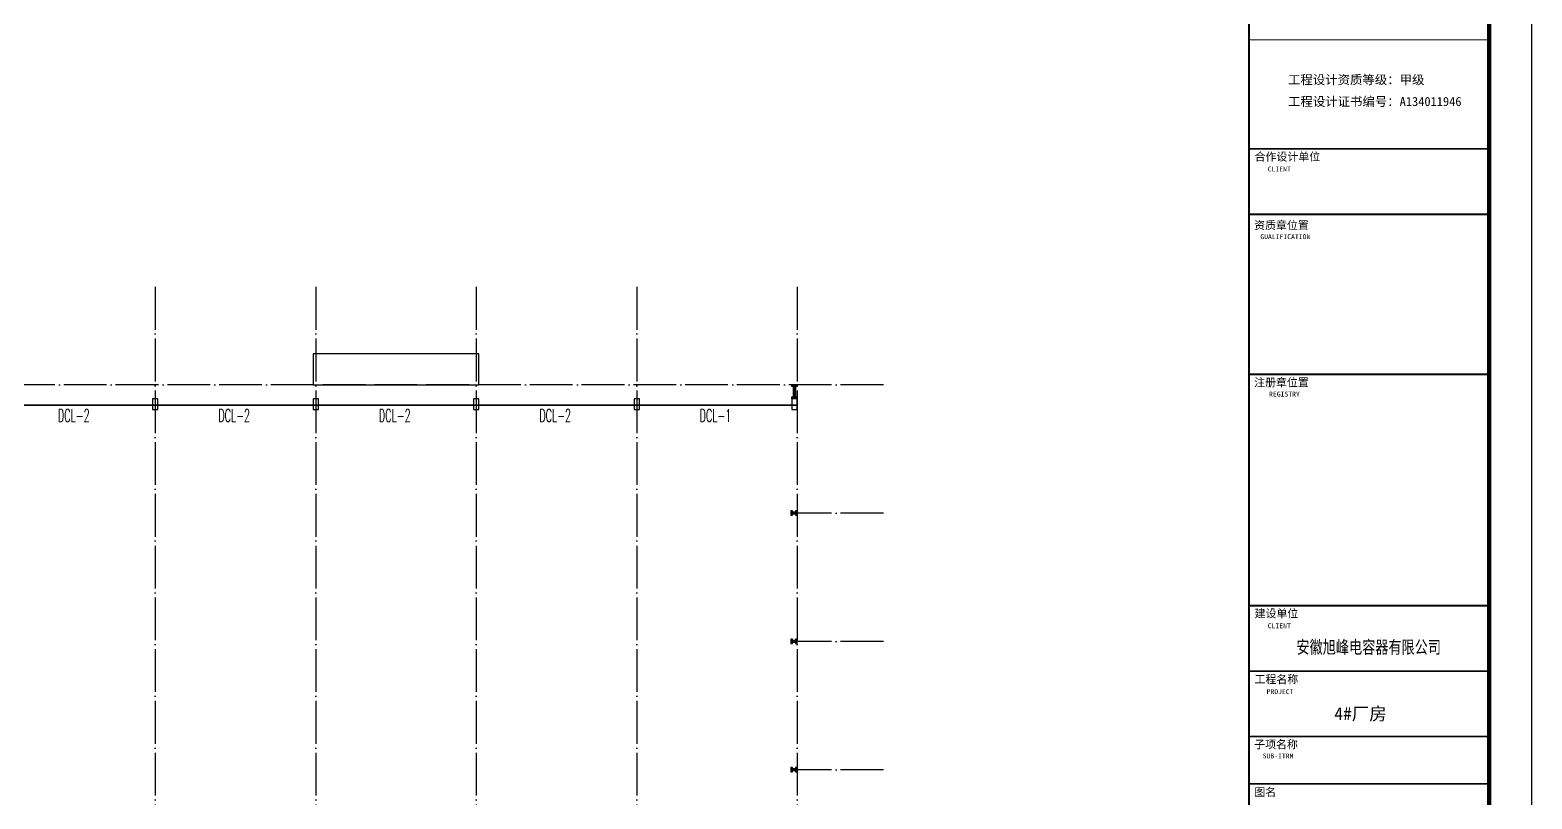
# Model space of a CAD drawing. Extents: x 32177600 to 32582346, y -189249 to 154687.
# Drawn here: x 32414349 to 32484537, y -66808 to -30856 of the extents above; entities that cross this region are included whole.
import ezdxf
from ezdxf.enums import TextEntityAlignment as Align

# ---------------------------------------------------------------- set-up
doc = ezdxf.new("R2010")
doc.units = 0
doc.header["$LTSCALE"] = 1000
doc.header["$MEASUREMENT"] = 0
doc.linetypes.add('ACAD_ISO04W100', pattern=[30.5, 24, -3, 0.5, -3])
doc.linetypes.add('DOTE', pattern=[2.42, 2, -0.2, 0.02, -0.2])
doc.layers.get('0').update_dxf_attribs({"linetype": 'CONTINUOUS'})
for name, color, linetype in [('DOTE', 1, 'ACAD_ISO04W100'), ('PUB_TAB', 7, 'CONTINUOUS'), ('PUB_TEXT', 7, 'CONTINUOUS'), ('PUB_TITLE', 4, 'CONTINUOUS')]:
    doc.layers.add(name, color=color, linetype=linetype)
doc.styles.add('_SIMPLEX', font='SIMPLEX', dxfattribs={"width": 0.8})
doc.styles.add('STYLE-黑体', font='simhei.ttf')
doc.styles.add('TQ', font='')
doc.styles.get('TQ').set_extended_font_data('SimSun')

# ---------------------------------------------------------------- blocks, each defined once
blk = doc.blocks.new('tk')
at = {"layer": 'PUB_TITLE', "lineweight": 40}
blk.add_line((31008730, -62123), (31014340, -62123), dxfattribs=at)
for points, const_width in [([(31008732, -52688), (31008732, -92688)], 42.5), ([(31008732, -58043), (31014342, -58043)], 25.5), ([(31008732, -60593), (31014342, -60593)], 42.5), ([(31008732, -62123), (31014342, -62123)], 42.5), ([(31008730, -65863), (31014340, -65863)], 42.5), ([(31008732, -71271), (31014342, -71271)], 42.5), ([(31008732, -72801), (31014342, -72801)], 42.5), ([(31008732, -74331), (31014342, -74331)], 42.5), ([(31008732, -75436), (31014342, -75436)], 42.5)]:
    blk.add_lwpolyline(points, dxfattribs=dict(at, const_width=const_width))
at = {"layer": 'PUB_TEXT', "char_height": 212.5, "attachment_point": 1, "style": 'TQ'}
for s, insert in [('工程设计资质等级：甲级 ', (31009642, -58869)), ('工程设计证书编号：{\\C0;A134011946} ', (31009642, -59379))]:
    blk.add_mtext(s, dxfattribs=dict(at, insert=insert))
at = {"layer": 'PUB_TEXT', "attachment_point": 1, "style": 'TQ'}
for s, insert, char_height, width in [('合作设计单位', (31008862, -60683), 187, 1749.26), ('CLIENT', (31009168, -61006), 114.8, 2399.55), ('资质章位置', (31008851, -62285), 187, 2125), ('GUALIFICATION', (31008995, -62587), 114.75, 2680.9), ('注册章位置', (31008851, -65960), 187, 1530), ('REGISTRY', (31009199, -66268), 114.8, 2399.55), ('建设单位', (31008862, -71361), 187, 1111.8), ('CLIENT', (31009168, -71684), 114.8, 2399.55), ('工程名称', (31008860, -72899), 187, 1111.8), ('PROJECT', (31009142, -73224), 114.8, 2399.55), ('子项名称', (31008852, -74422), 187, 1111.8), ('SUB-ITRM', (31009050, -74728), 114.8, 2399.55), ('图名', (31008855, -75537), 187, 1111.8)]:
    blk.add_mtext(s, dxfattribs=dict(at, insert=insert, char_height=char_height, width=width))

msp = doc.modelspace()

# ---------------------------------------------------------------- hatches: boundary and pattern name
for points in [[(32449949.4, -47522.7), (32449949.4, -47442.7), (32450199.4, -47442.7), (32450199.4, -47522.7), (32450114.4, -47522.7), (32450114.4, -48012.7), (32450199.4, -48012.7), (32450199.4, -48092.7), (32449949.4, -48092.7), (32449949.4, -48012.7), (32450034.4, -48012.7), (32450034.4, -47522.7)], [(32450119.4, -53542.7), (32450199.4, -53542.7), (32450199.4, -53342.7), (32450119.4, -53342.7), (32450119.4, -53402.7), (32449979.4, -53402.7), (32449979.4, -53342.7), (32449899.4, -53342.7), (32449899.4, -53542.7), (32449979.4, -53542.7), (32449979.4, -53482.7), (32450119.4, -53482.7)], [(32450119.4, -59542.7), (32450199.4, -59542.7), (32450199.4, -59342.7), (32450119.4, -59342.7), (32450119.4, -59402.7), (32449979.4, -59402.7), (32449979.4, -59342.7), (32449899.4, -59342.7), (32449899.4, -59542.7), (32449979.4, -59542.7), (32449979.4, -59482.7), (32450119.4, -59482.7)], [(32450119.4, -65542.7), (32450199.4, -65542.7), (32450199.4, -65342.7), (32450119.4, -65342.7), (32450119.4, -65402.7), (32449979.4, -65402.7), (32449979.4, -65342.7), (32449899.4, -65342.7), (32449899.4, -65542.7), (32449979.4, -65542.7), (32449979.4, -65482.7), (32450119.4, -65482.7)]]:
    msp.add_hatch(color=256).paths.add_polyline_path(points)

# ---------------------------------------------------------------- linework, layer by layer
at = {"elevation": 0}
for points in [[(32435319.4, -46002.7), (32427579.4, -46002.7), (32427579.4, -47442.7), (32435319.4, -47442.7)], [(32420074.4, -48092.7), (32420074.4, -48592.7), (32420324.4, -48592.7), (32420324.4, -48092.7)], [(32427574.4, -48092.7), (32427574.4, -48592.7), (32427824.4, -48592.7), (32427824.4, -48092.7)], [(32435074.4, -48092.7), (32435074.4, -48592.7), (32435324.4, -48592.7), (32435324.4, -48092.7)], [(32442574.4, -48092.7), (32442574.4, -48592.7), (32442824.4, -48592.7), (32442824.4, -48092.7)], [(32449949.4, -48092.7), (32449949.4, -48592.7), (32450199.4, -48592.7), (32450199.4, -48092.7)]]:
    msp.add_lwpolyline(points, close=True, dxfattribs=at)
for points in [[(32449949.4, -47522.7), (32449949.4, -47442.7), (32450199.4, -47442.7), (32450199.4, -47522.7), (32450114.4, -47522.7), (32450114.4, -48012.7), (32450199.4, -48012.7), (32450199.4, -48092.7), (32449949.4, -48092.7), (32449949.4, -48012.7), (32450034.4, -48012.7), (32450034.4, -47522.7), (32449949.4, -47522.7)], [(32450119.4, -53542.7), (32450199.4, -53542.7), (32450199.4, -53342.7), (32450119.4, -53342.7), (32450119.4, -53402.7), (32449979.4, -53402.7), (32449979.4, -53342.7), (32449899.4, -53342.7), (32449899.4, -53542.7), (32449979.4, -53542.7), (32449979.4, -53482.7), (32450119.4, -53482.7), (32450119.4, -53542.7)], [(32450119.4, -59542.7), (32450199.4, -59542.7), (32450199.4, -59342.7), (32450119.4, -59342.7), (32450119.4, -59402.7), (32449979.4, -59402.7), (32449979.4, -59342.7), (32449899.4, -59342.7), (32449899.4, -59542.7), (32449979.4, -59542.7), (32449979.4, -59482.7), (32450119.4, -59482.7), (32450119.4, -59542.7)], [(32450119.4, -65542.7), (32450199.4, -65542.7), (32450199.4, -65342.7), (32450119.4, -65342.7), (32450119.4, -65402.7), (32449979.4, -65402.7), (32449979.4, -65342.7), (32449899.4, -65342.7), (32449899.4, -65542.7), (32449979.4, -65542.7), (32449979.4, -65482.7), (32450119.4, -65482.7), (32450119.4, -65542.7)]]:
    msp.add_lwpolyline(points, dxfattribs=at)
at = {"const_width": 80, "elevation": 0}
msp.add_lwpolyline([(32360199.4, -48392.7), (32450199.4, -48392.7)], dxfattribs=at)
at = {"layer": 'DOTE', "linetype": 'DOTE'}
for p, q in [((32420199.4, -42865.7, 0), (32420199.4, -76337.2, 0)), ((32427699.4, -42865.7, 0), (32427699.4, -76337.2, 0)), ((32435199.4, -42865.7, 0), (32435199.4, -76337.2, 0)), ((32442699.4, -42865.7, 0), (32442699.4, -76337.2, 0)), ((32450199.4, -42865.7, 0), (32450199.4, -76337.2, 0)), ((32454225.3, -47442.7, 0), (32356173.5, -47442.7, 0)), ((32454225.3, -53442.7, 0), (32450199.4, -53442.7, 0)), ((32454225.3, -59442.7, 0), (32450199.4, -59442.7, 0)), ((32454225.3, -65442.7, 0), (32450199.4, -65442.7, 0))]:
    msp.add_line(p, q, dxfattribs=at)
at = {"layer": 'PUB_TITLE', "elevation": 0}
msp.add_lwpolyline([(32335936.7, -102603.5), (32484536.7, -102603.5), (32484536.7, -18603.5), (32335936.7, -18603.5)], close=True, dxfattribs=at)
at = {"layer": 'PUB_TITLE', "const_width": 200, "elevation": 0}
msp.add_lwpolyline([(32340936.7, -100603.5), (32482536.7, -100603.5), (32482536.7, -20603.5), (32340936.7, -20603.5)], close=True, dxfattribs=at)

# ---------------------------------------------------------------- block references
at = {"xscale": 2, "yscale": 2, "zscale": 2}
msp.add_blockref('tk', (-29546147.6, 84773.3, 0), dxfattribs=at)
msp.add_blockref('tk', (-29546147.6, 84773.3, 0), dxfattribs=at)

# ---------------------------------------------------------------- texts
at = {"layer": 'PUB_TAB', "lineweight": -3, "style": 'STYLE-黑体'}
for s, width, p in [('安徽旭峰电容器有限公司', 0.75, (32476908.6, -60006.1, 0)), ('4#厂房', 1.000119, (32476526.2, -63122.7, 0))]:
    msp.add_text(s, height=600, dxfattribs=dict(at, width=width)).set_placement(p, align=Align.CENTER)
at = {"layer": 'PUB_TEXT', "style": '_SIMPLEX', "width": 0.55}
for s, p in [('DCL-2', (32415648.2, -49179.5, 0)), ('DCL-2', (32423148.2, -49179.5, 0)), ('DCL-2', (32430648.2, -49179.5, 0)), ('DCL-2', (32438148.2, -49179.5, 0)), ('DCL-1', (32445636, -49179.5, 0))]:
    msp.add_text(s, height=600, dxfattribs=at).set_placement(p)

doc.saveas('drawing.dxf')
